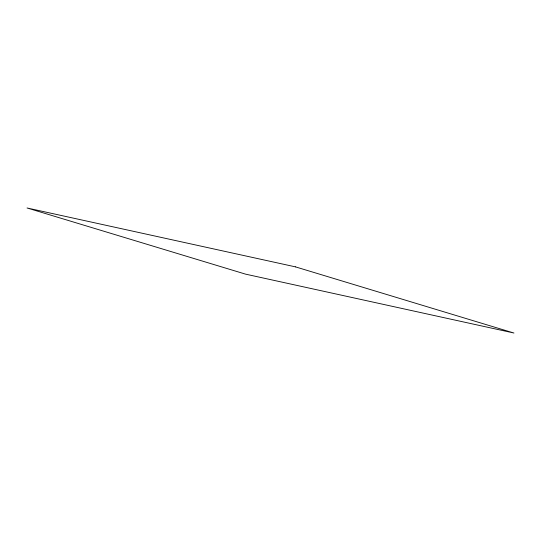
<?xml version="1.0" encoding="UTF-8"?>
<svg xmlns="http://www.w3.org/2000/svg" width="541" height="541" viewBox="0 0 541 541"><rect width="100%" height="100%" fill="white"/><g stroke="black" fill="none" stroke-linecap="round" stroke-linejoin="round"><path stroke-width="0.81" d="M295.474 266.869L27.05 207.974L245.526 274.131L513.95 333.026L295.474 266.869"/></g></svg>
